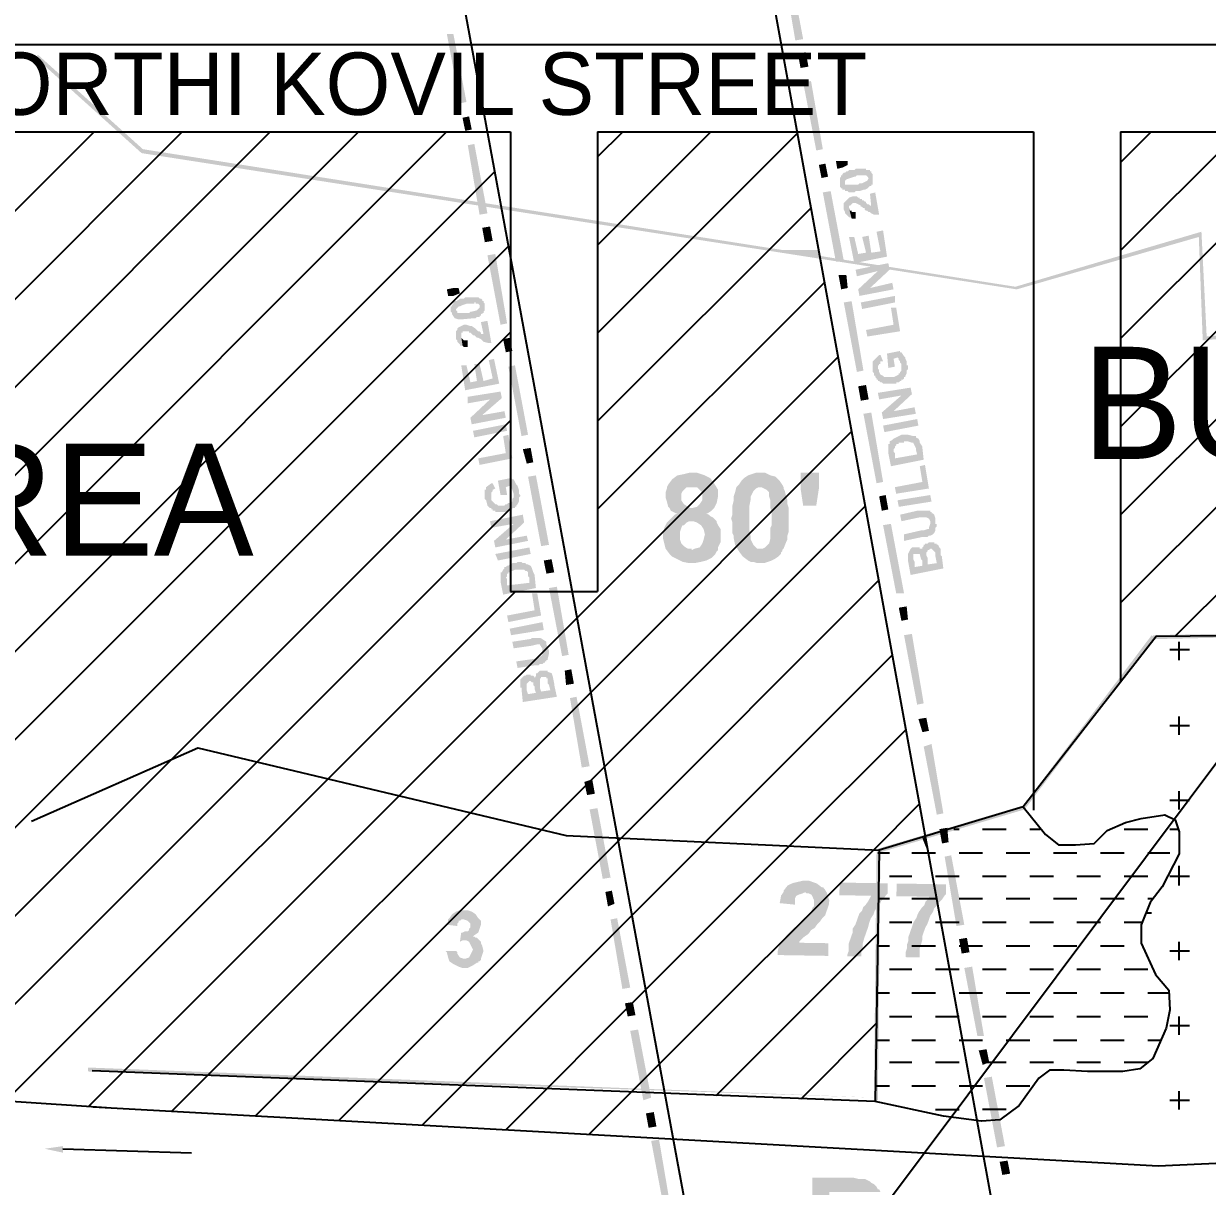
# Model space of a CAD drawing. Header units: metres. Extents: x 297 to 3998, y 336 to 1712.
# Drawn here: x 3488.2 to 3583.2, y 1290.3 to 1383.7 of the extents above; entities that cross this region are included whole.
import ezdxf

# ---------------------------------------------------------------- set-up
doc = ezdxf.new("R2010")
doc.units = ezdxf.units.M
doc.header["$MEASUREMENT"] = 0
doc.styles.get("Standard").update_dxf_attribs({"font": 'CENSCBK.TTF'})
pattern_1 = [(45, (-2513.5867, 677.9554), (-3.535534, 3.535534), [])]

msp = doc.modelspace()

# ---------------------------------------------------------------- hatches: boundary and pattern name
at = {"linetype": 'Continuous'}
for color, points in [(0, [(3549.673, 1387.997), (3549.148, 1387.892), (3550.725, 1382.423)]), (0, [(3549.148, 1387.892), (3550.725, 1382.423), (3550.094, 1382.318)]), (0, [(3522.647, 1382.844), (3522.121, 1382.844), (3523.699, 1377.376)]), (0, [(3522.121, 1382.844), (3523.699, 1377.376), (3523.173, 1377.271)]), (0, [(3489.312, 1381.161), (3489.101, 1380.951), (3497.724, 1373.59)]), (0, [(3489.101, 1380.951), (3497.724, 1373.59), (3497.619, 1373.274)]), (0, [(3550.935, 1381.372), (3550.304, 1381.267), (3551.146, 1380.215)]), (0, [(3550.304, 1381.267), (3551.146, 1380.215), (3550.515, 1380.11)]), (0, [(3551.356, 1379.058), (3550.725, 1378.953), (3552.302, 1373.59)]), (0, [(3550.725, 1378.953), (3552.302, 1373.59), (3551.777, 1373.485)]), (0, [(3523.909, 1376.219), (3523.383, 1376.114), (3524.12, 1375.167)]), (0, [(3523.383, 1376.114), (3524.12, 1375.167), (3523.594, 1375.062)]), (0, [(3524.33, 1374.011), (3523.804, 1373.905), (3525.381, 1368.437)]), (0, [(3523.804, 1373.905), (3525.381, 1368.437), (3524.75, 1368.332)]), (0, [(3497.724, 1373.59), (3497.619, 1373.274), (3567.761, 1362.548)]), (0, [(3497.619, 1373.274), (3567.761, 1362.548), (3567.866, 1362.338)]), (0, [(3552.513, 1372.433), (3551.987, 1372.328), (3552.723, 1371.382)]), (0, [(3551.987, 1372.328), (3552.723, 1371.382), (3552.197, 1371.276)]), (0, [(3554.3, 1372.328), (3553.88, 1372.118), (3553.459, 1372.013), (3553.354, 1372.643), (3553.775, 1372.643), (3554.3, 1372.643)]), (0, [(3553.88, 1371.592), (3554.09, 1370.961), (3554.09, 1371.066), (3554.195, 1371.171), (3554.511, 1371.276), (3554.826, 1371.382), (3554.931, 1371.382), (3555.037, 1371.487), (3555.352, 1371.487), (3555.668, 1371.487), (3555.773, 1371.487), (3555.878, 1371.382), (3555.983, 1371.276), (3555.773, 1371.907), (3555.773, 1372.013), (3555.562, 1372.013), (3555.247, 1372.013), (3555.142, 1372.013), (3554.931, 1372.013), (3554.826, 1371.907), (3554.721, 1371.907), (3554.511, 1371.907), (3554.406, 1371.907), (3554.3, 1371.802), (3554.195, 1371.802), (3554.09, 1371.697), (3553.985, 1371.697)]), (0, [(3553.67, 1370.856), (3553.67, 1370.645), (3553.67, 1370.54), (3553.775, 1370.54), (3553.775, 1370.435), (3553.88, 1370.435), (3553.88, 1370.33), (3553.985, 1370.33), (3554.09, 1370.33), (3554.09, 1370.225), (3554.195, 1370.225), (3554.3, 1370.225), (3554.406, 1370.12), (3554.826, 1370.12), (3554.931, 1370.225), (3555.247, 1370.225), (3555.562, 1370.33), (3555.668, 1370.33), (3555.878, 1370.435), (3556.088, 1370.645), (3556.193, 1370.645), (3556.193, 1370.751), (3556.299, 1370.751), (3556.299, 1370.856), (3556.299, 1370.961), (3556.299, 1371.382), (3556.299, 1371.487), (3556.299, 1371.592), (3556.193, 1371.697), (3556.193, 1371.802), (3556.088, 1371.802), (3556.088, 1371.907), (3555.983, 1371.907), (3555.878, 1371.907), (3555.773, 1371.907), (3555.983, 1371.276), (3555.878, 1371.066), (3555.668, 1370.961), (3555.457, 1370.856), (3555.247, 1370.856), (3555.142, 1370.751), (3555.037, 1370.751), (3554.931, 1370.751), (3554.616, 1370.751), (3554.406, 1370.751), (3554.195, 1370.751), (3554.09, 1370.751), (3554.09, 1370.856), (3554.09, 1370.961), (3553.88, 1371.592), (3553.88, 1371.487), (3553.775, 1371.487), (3553.775, 1371.382), (3553.67, 1371.276), (3553.67, 1370.961)]), (0, [(3552.933, 1370.225), (3552.302, 1370.12), (3553.985, 1364.651)]), (0, [(3552.302, 1370.12), (3553.985, 1364.651), (3553.354, 1364.546)]), (0, [(3553.985, 1368.753), (3554.09, 1368.542), (3554.09, 1368.437), (3554.195, 1368.332), (3554.3, 1368.227), (3554.406, 1368.122), (3554.511, 1368.122), (3554.616, 1368.016), (3554.406, 1368.858), (3554.406, 1368.963), (3554.406, 1369.068), (3554.511, 1369.068), (3554.616, 1369.173), (3554.721, 1369.278), (3554.931, 1369.278), (3555.352, 1369.068), (3555.352, 1368.963), (3555.457, 1368.963), (3555.562, 1368.858), (3555.668, 1368.858), (3555.668, 1368.753), (3555.773, 1368.647), (3555.878, 1368.647), (3555.983, 1368.542), (3556.088, 1368.542), (3556.193, 1368.437), (3556.404, 1368.332), (3556.614, 1368.332), (3556.824, 1368.332), (3556.509, 1370.12), (3556.088, 1370.014), (3556.193, 1368.963), (3556.193, 1369.068), (3556.088, 1369.068), (3555.983, 1369.173), (3555.878, 1369.173), (3555.773, 1369.278), (3555.773, 1369.384), (3555.668, 1369.384), (3555.562, 1369.489), (3555.457, 1369.489), (3555.457, 1369.594), (3555.352, 1369.594), (3555.247, 1369.594), (3555.247, 1369.699), (3555.142, 1369.699), (3555.037, 1369.804), (3554.826, 1369.804), (3554.721, 1369.804), (3554.406, 1369.699), (3554.195, 1369.489), (3553.985, 1369.278), (3553.985, 1368.963), (3553.985, 1368.858)]), (0, [(3554.616, 1368.016), (3554.826, 1368.016), (3554.931, 1368.016), (3554.931, 1368.542), (3554.721, 1368.542), (3554.616, 1368.542), (3554.616, 1368.647), (3554.511, 1368.647), (3554.406, 1368.753), (3554.406, 1368.858)]), (0, [(3525.592, 1367.385), (3524.961, 1367.28), (3525.802, 1366.229)]), (0, [(3524.961, 1367.28), (3525.802, 1366.229), (3525.171, 1366.124)]), (0, [(3554.406, 1366.544), (3554.826, 1364.441), (3557.455, 1364.967), (3557.14, 1367.07), (3556.614, 1366.965), (3556.929, 1365.387), (3556.193, 1365.282), (3555.983, 1366.649), (3555.457, 1366.544), (3555.773, 1365.282), (3555.142, 1365.177), (3554.826, 1366.544)]), (0, [(3567.761, 1362.548), (3567.866, 1362.338), (3582.694, 1366.965)]), (0, [(3567.866, 1362.338), (3582.694, 1366.965), (3582.483, 1366.544)]), (0, [(3582.694, 1366.965), (3582.483, 1366.544), (3583.114, 1358.552)]), (0, [(3582.483, 1366.544), (3583.114, 1358.552), (3582.799, 1358.237)]), (30, [(3548.306, 1365.493), (3551.987, 1365.493), (3552.092, 1364.862)]), (0, [(3526.012, 1365.177), (3525.381, 1365.072), (3526.959, 1359.604)]), (0, [(3525.381, 1365.072), (3526.959, 1359.604), (3526.433, 1359.498)]), (0, [(3554.931, 1363.915), (3555.037, 1363.389), (3556.719, 1363.81), (3557.666, 1363.915), (3557.56, 1364.441)]), (0, [(3583.114, 1358.552), (3582.799, 1358.237), (3653.992, 1365.177)]), (0, [(3554.195, 1363.495), (3553.564, 1363.495), (3554.3, 1362.443)]), (0, [(3553.564, 1363.495), (3554.3, 1362.443), (3553.775, 1362.338)]), (0, [(3555.142, 1362.338), (3556.088, 1362.443), (3557.666, 1363.915), (3556.719, 1363.81)]), (0, [(3555.142, 1362.338), (3555.247, 1361.812), (3557.981, 1362.338), (3557.876, 1362.864), (3556.088, 1362.443)]), (0, [(3523.173, 1362.022), (3522.647, 1361.812), (3522.227, 1361.812), (3522.121, 1362.338), (3522.647, 1362.443), (3523.068, 1362.443)]), (0, [(3522.437, 1360.55), (3522.542, 1360.445), (3522.542, 1360.34), (3522.752, 1360.024), (3523.068, 1359.919), (3523.173, 1359.919), (3524.33, 1360.024), (3524.435, 1360.024), (3524.54, 1360.129), (3524.645, 1360.129), (3524.75, 1360.129), (3524.75, 1360.235), (3524.856, 1360.235), (3524.856, 1360.34), (3525.066, 1360.445), (3525.066, 1360.55), (3525.171, 1360.655), (3525.171, 1361.076), (3525.171, 1361.181), (3525.066, 1361.286), (3525.066, 1361.391), (3524.961, 1361.391), (3524.961, 1361.497), (3524.856, 1361.602), (3524.75, 1361.602), (3524.645, 1361.707), (3524.75, 1360.971), (3524.75, 1360.866), (3524.54, 1360.655), (3524.12, 1360.55), (3524.014, 1360.55), (3523.909, 1360.445), (3523.804, 1360.445), (3523.699, 1360.445), (3523.489, 1360.445), (3523.173, 1360.445), (3523.068, 1360.445), (3522.963, 1360.445), (3522.963, 1360.55), (3522.858, 1360.655), (3522.752, 1361.391), (3522.647, 1361.286), (3522.647, 1361.181), (3522.542, 1361.076), (3522.542, 1360.971), (3522.437, 1360.971), (3522.437, 1360.76), (3522.437, 1360.655)]), (0, [(3522.752, 1361.391), (3522.858, 1360.655), (3522.858, 1360.76), (3522.963, 1360.866), (3523.068, 1360.971), (3523.173, 1360.971), (3523.383, 1361.076), (3523.699, 1361.181), (3523.909, 1361.181), (3524.33, 1361.181), (3524.33, 1361.286), (3524.435, 1361.286), (3524.435, 1361.181), (3524.54, 1361.181), (3524.645, 1361.181), (3524.75, 1361.076), (3524.75, 1360.971), (3524.645, 1361.707), (3524.54, 1361.707), (3524.435, 1361.707), (3523.909, 1361.707), (3523.804, 1361.707), (3523.594, 1361.707), (3523.489, 1361.602), (3523.383, 1361.602), (3523.278, 1361.602), (3523.173, 1361.602), (3523.068, 1361.497), (3522.963, 1361.497), (3522.963, 1361.391), (3522.858, 1361.391)]), (0, [(3558.086, 1361.286), (3555.457, 1360.76), (3555.352, 1361.286), (3558.086, 1361.812)]), (0, [(3554.616, 1361.391), (3553.985, 1361.286), (3555.562, 1355.818)]), (0, [(3553.985, 1361.286), (3555.562, 1355.818), (3555.037, 1355.713)]), (0, [(3555.773, 1359.078), (3555.878, 1358.552), (3558.507, 1358.973), (3558.191, 1360.866), (3557.771, 1360.866), (3557.981, 1359.498)]), (0, [(3522.858, 1358.552), (3522.858, 1358.447), (3522.858, 1358.342), (3522.963, 1358.237), (3522.963, 1358.131), (3523.068, 1358.026), (3523.173, 1357.921), (3523.173, 1357.816), (3523.278, 1357.816), (3523.383, 1357.816), (3523.278, 1358.552), (3523.278, 1358.657), (3523.278, 1358.762), (3523.278, 1358.868), (3523.383, 1358.868), (3523.383, 1358.973), (3523.489, 1358.973), (3523.804, 1358.973), (3523.909, 1358.973), (3523.909, 1358.868), (3524.014, 1358.868), (3524.12, 1358.762), (3524.225, 1358.657), (3524.33, 1358.657), (3524.435, 1358.552), (3524.54, 1358.447), (3524.645, 1358.447), (3524.856, 1358.342), (3524.961, 1358.237), (3525.066, 1358.131), (3525.487, 1358.026), (3525.697, 1358.026), (3525.381, 1359.814), (3524.856, 1359.709), (3525.066, 1358.762), (3524.961, 1358.762), (3524.856, 1358.762), (3524.856, 1358.868), (3524.75, 1358.973), (3524.645, 1358.973), (3524.54, 1359.078), (3524.435, 1359.183), (3524.12, 1359.393), (3524.014, 1359.393), (3523.699, 1359.498), (3523.489, 1359.498), (3523.278, 1359.393), (3523.068, 1359.288), (3522.963, 1359.183), (3522.963, 1359.078), (3522.858, 1358.973), (3522.858, 1358.762), (3522.858, 1358.657)]), (0, [(3523.383, 1357.816), (3523.489, 1357.711), (3523.804, 1357.711), (3523.804, 1358.237), (3523.699, 1358.237), (3523.489, 1358.237), (3523.278, 1358.447), (3523.278, 1358.552)]), (0, [(3527.169, 1358.447), (3526.643, 1358.342), (3527.379, 1357.395)]), (0, [(3526.643, 1358.342), (3527.379, 1357.395), (3526.854, 1357.29)]), (0, [(3556.299, 1355.818), (3556.299, 1355.713), (3556.404, 1355.608), (3556.404, 1355.502), (3556.404, 1355.397), (3556.509, 1355.397), (3556.509, 1355.292), (3556.614, 1355.187), (3556.614, 1355.082), (3556.719, 1355.082), (3556.719, 1354.977), (3556.824, 1354.977), (3556.929, 1354.871), (3556.824, 1355.923), (3556.719, 1355.923), (3556.719, 1356.239), (3556.824, 1356.239), (3556.824, 1356.344), (3556.929, 1356.344), (3556.929, 1356.449), (3556.929, 1356.554), (3557.035, 1356.554), (3557.14, 1356.554), (3556.929, 1357.08), (3556.824, 1357.08), (3556.404, 1356.659), (3556.299, 1356.554), (3556.299, 1356.449), (3556.299, 1356.239), (3556.299, 1356.133), (3556.299, 1355.923)]), (0, [(3557.455, 1357.185), (3557.56, 1356.028), (3558.086, 1356.133), (3557.981, 1356.764), (3558.297, 1356.869), (3558.402, 1356.764), (3558.402, 1356.659), (3558.507, 1356.554), (3558.507, 1356.449), (3558.612, 1356.344), (3558.612, 1356.239), (3558.822, 1355.187), (3558.822, 1355.292), (3558.928, 1355.292), (3558.928, 1355.397), (3559.033, 1355.608), (3559.033, 1355.713), (3559.033, 1355.818), (3559.138, 1355.923), (3559.138, 1356.239), (3559.033, 1356.239), (3559.033, 1356.449), (3559.033, 1356.554), (3558.928, 1356.764), (3558.928, 1356.869), (3558.822, 1356.975), (3558.612, 1357.29), (3558.507, 1357.29), (3558.507, 1357.395)]), (0, [(3523.278, 1356.239), (3523.594, 1354.24), (3526.328, 1354.766), (3525.907, 1356.764), (3525.487, 1356.659), (3525.802, 1355.187), (3525.066, 1354.977), (3524.75, 1356.344), (3524.33, 1356.344), (3524.54, 1354.977), (3524.014, 1354.871), (3523.699, 1356.239)]), (0, [(3527.59, 1356.239), (3527.064, 1356.133), (3528.641, 1350.665)]), (0, [(3527.064, 1356.133), (3528.641, 1350.665), (3528.116, 1350.56)]), (0, [(3556.929, 1354.871), (3557.035, 1354.871), (3557.14, 1354.766), (3557.35, 1354.766), (3557.455, 1354.766), (3557.876, 1354.766), (3557.981, 1354.766), (3558.086, 1354.766), (3558.191, 1354.766), (3558.191, 1354.871), (3558.297, 1354.871), (3558.402, 1354.871), (3558.507, 1354.977), (3558.612, 1354.977), (3558.612, 1355.082), (3558.717, 1355.082), (3558.822, 1355.187), (3558.612, 1356.239), (3558.612, 1355.923), (3558.612, 1355.818), (3558.507, 1355.713), (3558.507, 1355.608), (3558.402, 1355.608), (3558.402, 1355.502), (3558.191, 1355.397), (3557.981, 1355.292), (3557.876, 1355.292), (3557.245, 1355.292), (3557.14, 1355.397), (3556.929, 1355.502), (3556.824, 1355.713), (3556.824, 1355.818), (3556.824, 1355.923)]), (0, [(3523.804, 1353.715), (3523.804, 1353.189), (3525.592, 1353.504), (3526.538, 1353.61), (3526.433, 1354.135)]), (0, [(3555.773, 1354.661), (3555.142, 1354.556), (3555.983, 1353.504)]), (0, [(3555.142, 1354.556), (3555.983, 1353.504), (3555.352, 1353.399)]), (0, [(3556.719, 1354.03), (3556.824, 1353.504), (3558.612, 1353.82), (3559.453, 1353.925), (3559.348, 1354.451)]), (0, [(3557.035, 1352.453), (3557.981, 1352.558), (3559.453, 1353.925), (3558.612, 1353.82)]), (0, [(3524.014, 1352.032), (3524.961, 1352.242), (3526.538, 1353.61), (3525.592, 1353.504)]), (0, [(3524.014, 1352.032), (3524.12, 1351.506), (3526.854, 1352.032), (3526.749, 1352.558), (3524.961, 1352.242)]), (0, [(3556.193, 1352.453), (3555.562, 1352.348), (3557.14, 1346.879)]), (0, [(3555.562, 1352.348), (3557.14, 1346.879), (3556.614, 1346.774)]), (0, [(3557.035, 1352.453), (3557.14, 1351.927), (3559.769, 1352.348), (3559.664, 1352.873), (3557.981, 1352.558)]), (0, [(3526.959, 1350.981), (3524.33, 1350.455), (3524.225, 1350.981), (3526.854, 1351.506)]), (0, [(3559.979, 1351.401), (3557.245, 1350.875), (3557.14, 1351.401), (3559.874, 1351.927)]), (0, [(3524.645, 1348.772), (3524.75, 1348.246), (3527.379, 1348.772), (3527.064, 1350.665), (3526.643, 1350.56), (3526.854, 1349.193)]), (0, [(3557.56, 1349.193), (3557.771, 1348.141), (3560.4, 1348.667), (3560.295, 1349.613), (3560.295, 1349.719), (3560.084, 1350.034), (3560.084, 1350.139), (3559.979, 1350.35), (3559.769, 1350.455), (3559.769, 1350.56), (3559.664, 1350.56), (3559.874, 1349.088), (3558.086, 1348.772), (3558.086, 1348.982), (3557.876, 1350.244), (3557.666, 1350.139), (3557.666, 1350.034), (3557.666, 1349.929), (3557.56, 1349.929), (3557.56, 1349.824), (3557.56, 1349.613), (3557.56, 1349.508)]), (0, [(3557.876, 1350.244), (3558.086, 1348.982), (3558.086, 1349.088), (3558.086, 1349.193), (3557.981, 1349.298), (3557.981, 1349.508), (3558.086, 1349.613), (3558.086, 1349.719), (3558.191, 1349.824), (3558.191, 1349.929), (3558.297, 1349.929), (3558.402, 1349.929), (3558.402, 1350.034), (3558.507, 1350.034), (3558.612, 1350.034), (3558.717, 1350.034), (3558.822, 1350.034), (3558.822, 1350.139), (3559.138, 1350.139), (3559.453, 1350.034), (3559.558, 1350.034), (3559.664, 1349.824), (3559.769, 1349.613), (3559.769, 1349.508), (3559.874, 1349.088), (3559.664, 1350.56), (3559.558, 1350.56), (3559.138, 1350.665), (3558.822, 1350.665), (3558.612, 1350.665), (3557.981, 1350.35)]), (0, [(3528.852, 1349.613), (3528.221, 1349.508), (3529.062, 1348.457)]), (0, [(3528.221, 1349.508), (3529.062, 1348.457), (3528.536, 1348.352)]), (0, [(3558.086, 1346.459), (3558.191, 1345.933), (3560.82, 1346.353), (3560.505, 1348.246), (3560.084, 1348.141), (3560.295, 1346.879)]), (0, [(3529.272, 1347.405), (3528.641, 1347.3), (3530.324, 1341.832)]), (0, [(3528.641, 1347.3), (3530.324, 1341.832), (3529.693, 1341.726)]), (0, [(3541.786, 1347.615), (3541.576, 1347.615), (3541.155, 1347.51), (3540.63, 1347.405), (3540.209, 1347.09), (3539.894, 1346.669), (3539.788, 1346.459), (3541.786, 1346.459), (3542.207, 1346.459), (3542.417, 1346.248), (3542.628, 1346.038), (3542.628, 1345.723), (3542.628, 1345.407), (3542.417, 1345.092), (3542.207, 1344.881), (3541.786, 1344.776), (3539.999, 1344.776), (3540.104, 1344.566), (3540.314, 1344.461), (3540.524, 1344.355), (3540.63, 1344.355), (3540.419, 1344.25), (3540.104, 1343.935), (3539.788, 1343.619), (3539.578, 1343.199), (3539.473, 1342.778), (3539.473, 1342.357), (3539.578, 1341.937), (3539.683, 1341.516), (3539.999, 1341.095), (3540.104, 1340.99), (3540.209, 1340.885), (3540.63, 1340.675), (3541.05, 1340.465), (3541.576, 1340.359), (3541.997, 1340.359), (3542.523, 1340.465), (3542.943, 1340.57), (3543.364, 1340.78), (3543.679, 1341.095), (3543.784, 1341.306), (3543.89, 1341.411), (3541.786, 1341.411), (3541.786, 1341.516), (3541.471, 1341.516), (3541.155, 1341.726), (3540.945, 1341.937), (3540.84, 1342.252), (3540.84, 1342.463), (3540.84, 1342.883), (3540.945, 1343.199), (3541.05, 1343.409), (3541.155, 1343.409), (3541.261, 1343.514), (3541.366, 1343.619), (3541.576, 1343.724), (3541.786, 1343.724), (3543.784, 1343.724), (3543.574, 1343.935), (3543.469, 1344.04), (3543.259, 1344.145), (3543.153, 1344.25), (3542.943, 1344.355), (3543.048, 1344.355), (3543.364, 1344.566), (3543.574, 1344.776), (3543.784, 1345.197), (3543.89, 1345.723), (3543.89, 1346.248), (3543.574, 1346.774), (3543.259, 1347.195), (3542.838, 1347.405), (3542.523, 1347.51), (3542.207, 1347.615), (3541.997, 1347.615)]), (0, [(3547.255, 1347.615), (3547.15, 1347.615), (3546.939, 1347.615), (3546.624, 1347.51), (3546.308, 1347.405), (3545.993, 1347.195), (3545.782, 1346.984), (3545.572, 1346.669), (3545.362, 1346.459), (3545.257, 1346.038), (3545.152, 1345.723), (3545.152, 1345.407), (3545.046, 1344.986), (3545.046, 1344.671), (3545.046, 1344.25), (3544.941, 1343.935), (3545.046, 1343.619), (3545.046, 1343.304), (3545.046, 1342.988), (3545.046, 1342.778), (3545.152, 1342.568), (3545.152, 1342.357), (3545.257, 1341.832), (3545.572, 1341.306), (3545.888, 1340.885), (3546.308, 1340.57), (3546.519, 1340.465), (3546.729, 1340.465), (3547.044, 1340.359), (3547.255, 1340.359), (3547.57, 1340.359), (3547.886, 1340.465), (3548.201, 1340.57), (3548.411, 1340.675), (3548.727, 1340.885), (3548.937, 1341.095), (3548.937, 1341.201), (3549.042, 1341.306), (3549.042, 1341.411), (3547.255, 1341.516), (3547.15, 1341.516), (3547.044, 1341.516), (3546.834, 1341.726), (3546.729, 1341.832), (3546.624, 1342.042), (3546.519, 1342.252), (3546.519, 1342.357), (3546.519, 1342.463), (3546.413, 1342.988), (3546.413, 1343.409), (3546.413, 1343.724), (3546.413, 1344.25), (3546.413, 1344.461), (3546.413, 1344.986), (3546.519, 1345.512), (3546.519, 1345.617), (3546.519, 1345.723), (3546.729, 1346.143), (3546.939, 1346.353), (3547.15, 1346.459), (3547.255, 1346.459), (3549.148, 1346.459), (3549.042, 1346.669), (3548.832, 1346.984), (3548.517, 1347.3), (3548.096, 1347.405), (3547.675, 1347.615), (3547.465, 1347.615)]), (0, [(3550.725, 1344.986), (3550.515, 1346.353), (3550.515, 1347.615), (3551.987, 1347.615), (3551.987, 1346.353), (3551.777, 1344.986)]), (0, [(3525.171, 1345.512), (3525.276, 1345.407), (3525.381, 1344.986), (3525.487, 1344.881), (3525.592, 1344.776), (3525.697, 1344.776), (3525.697, 1344.671), (3525.802, 1344.671), (3525.802, 1344.566), (3525.697, 1345.617), (3525.697, 1345.933), (3525.697, 1346.038), (3525.802, 1346.143), (3525.802, 1346.248), (3526.012, 1346.353), (3525.802, 1346.774), (3525.697, 1346.774), (3525.276, 1346.459), (3525.276, 1346.248), (3525.171, 1346.248), (3525.171, 1346.143), (3525.171, 1346.038), (3525.171, 1345.828), (3525.171, 1345.723), (3525.171, 1345.617)]), (0, [(3526.223, 1346.984), (3526.433, 1345.828), (3526.959, 1345.828), (3526.854, 1346.459), (3527.169, 1346.564), (3527.274, 1346.459), (3527.379, 1346.248), (3527.485, 1345.933), (3527.695, 1344.986), (3527.8, 1345.092), (3527.905, 1345.302), (3527.905, 1345.407), (3527.905, 1345.512), (3527.905, 1345.617), (3528.01, 1345.723), (3528.01, 1345.828), (3527.905, 1345.933), (3527.905, 1346.143), (3527.905, 1346.248), (3527.8, 1346.564), (3527.695, 1346.669), (3527.485, 1347.09), (3527.379, 1347.09), (3527.274, 1347.195)]), (0, [(3539.788, 1346.459), (3539.788, 1346.353), (3539.683, 1346.038), (3539.683, 1345.617), (3539.788, 1345.302), (3539.894, 1344.881), (3539.999, 1344.776), (3541.786, 1344.776), (3541.681, 1344.776), (3541.471, 1344.881), (3541.155, 1345.092), (3540.945, 1345.407), (3540.945, 1345.723), (3540.945, 1345.828), (3540.945, 1345.933), (3541.05, 1346.143), (3541.155, 1346.248), (3541.261, 1346.353), (3541.366, 1346.459), (3541.576, 1346.459), (3541.786, 1346.459)]), (0, [(3549.148, 1346.459), (3547.255, 1346.459), (3547.36, 1346.459), (3547.57, 1346.353), (3547.781, 1346.248), (3547.991, 1346.038), (3547.991, 1345.723), (3548.096, 1345.407), (3548.096, 1345.092), (3548.096, 1344.776), (3548.201, 1344.461), (3548.201, 1344.25), (3548.201, 1343.409), (3548.096, 1343.199), (3548.096, 1342.778), (3548.096, 1342.673), (3548.096, 1342.463), (3548.096, 1342.357), (3547.991, 1341.937), (3547.675, 1341.621), (3547.465, 1341.516), (3547.255, 1341.516), (3549.042, 1341.411), (3549.148, 1341.516), (3549.358, 1342.042), (3549.463, 1342.252), (3549.463, 1342.568), (3549.568, 1342.883), (3549.568, 1343.199), (3549.568, 1343.514), (3549.568, 1343.83), (3549.568, 1344.145), (3549.568, 1344.461), (3549.568, 1344.776), (3549.463, 1345.092), (3549.463, 1345.407), (3549.358, 1345.723), (3549.253, 1346.143), (3549.148, 1346.353)]), (0, [(3525.802, 1344.566), (3525.907, 1344.566), (3526.012, 1344.566), (3526.012, 1344.461), (3526.118, 1344.461), (3526.223, 1344.461), (3526.854, 1344.461), (3526.959, 1344.461), (3527.064, 1344.566), (3527.169, 1344.566), (3527.274, 1344.671), (3527.379, 1344.671), (3527.379, 1344.776), (3527.485, 1344.776), (3527.59, 1344.776), (3527.59, 1344.881), (3527.695, 1344.881), (3527.695, 1344.986), (3527.485, 1345.933), (3527.485, 1345.617), (3527.379, 1345.512), (3527.379, 1345.407), (3527.379, 1345.302), (3527.274, 1345.302), (3527.169, 1345.197), (3527.064, 1345.197), (3526.959, 1345.092), (3526.854, 1345.092), (3526.749, 1344.986), (3526.643, 1344.986), (3526.538, 1344.986), (3526.328, 1344.986), (3526.223, 1344.986), (3526.118, 1345.092), (3526.012, 1345.092), (3525.907, 1345.197), (3525.697, 1345.407), (3525.697, 1345.512), (3525.697, 1345.617)]), (0, [(3557.35, 1345.828), (3556.824, 1345.723), (3557.56, 1344.671)]), (0, [(3556.824, 1345.723), (3557.56, 1344.671), (3557.035, 1344.566)]), (0, [(3561.031, 1345.302), (3558.402, 1344.881), (3558.297, 1345.407), (3560.926, 1345.828)]), (0, [(3558.507, 1344.25), (3558.612, 1343.724), (3560.084, 1344.04), (3560.189, 1344.04), (3560.4, 1344.04), (3560.505, 1344.04), (3560.61, 1344.04), (3560.82, 1343.935), (3560.926, 1343.724), (3560.926, 1343.619), (3561.136, 1342.673), (3561.241, 1342.778), (3561.346, 1342.988), (3561.346, 1343.094), (3561.346, 1343.199), (3561.451, 1343.304), (3561.451, 1343.514), (3561.346, 1343.514), (3561.346, 1343.935), (3561.241, 1344.25), (3561.136, 1344.355), (3561.031, 1344.355), (3561.031, 1344.461), (3560.926, 1344.461), (3560.926, 1344.566), (3560.82, 1344.566), (3560.715, 1344.566), (3560.295, 1344.566), (3560.084, 1344.566), (3559.979, 1344.566), (3559.874, 1344.566)]), (0, [(3525.592, 1343.724), (3525.697, 1343.199), (3527.485, 1343.514), (3528.326, 1343.619), (3528.221, 1344.25)]), (0, [(3525.907, 1342.147), (3526.854, 1342.252), (3528.326, 1343.619), (3527.485, 1343.514)]), (0, [(3543.784, 1343.724), (3541.786, 1343.724), (3541.892, 1343.724), (3542.207, 1343.619), (3542.523, 1343.409), (3542.733, 1343.094), (3542.838, 1342.673), (3542.733, 1342.252), (3542.628, 1341.937), (3542.417, 1341.621), (3541.997, 1341.516), (3541.786, 1341.411), (3543.89, 1341.411), (3543.89, 1341.621), (3544.1, 1342.042), (3544.1, 1342.568), (3544.1, 1343.094), (3543.89, 1343.409), (3543.784, 1343.619)]), (0, [(3557.771, 1343.514), (3557.14, 1343.409), (3558.822, 1337.941)]), (0, [(3558.822, 1342.673), (3558.822, 1342.147), (3560.295, 1342.463), (3560.4, 1342.463), (3560.505, 1342.463), (3560.61, 1342.463), (3560.715, 1342.463), (3560.82, 1342.568), (3560.926, 1342.568), (3561.136, 1342.673), (3560.926, 1343.619), (3560.926, 1343.514), (3560.82, 1343.199), (3560.82, 1343.094), (3560.715, 1343.094), (3560.4, 1342.988), (3560.295, 1342.988), (3560.189, 1342.988)]), (0, [(3525.907, 1342.147), (3526.012, 1341.621), (3528.641, 1342.147), (3528.536, 1342.568), (3526.854, 1342.252)]), (0, [(3557.14, 1343.409), (3558.822, 1337.941), (3558.191, 1337.941)]), (0, [(3528.852, 1341.095), (3526.223, 1340.57), (3526.012, 1341.095), (3528.747, 1341.621)]), (0, [(3559.453, 1341.621), (3559.664, 1340.359), (3559.664, 1340.465), (3559.558, 1340.675), (3559.558, 1340.99), (3559.558, 1341.095), (3559.664, 1341.095), (3559.769, 1341.095), (3559.979, 1341.095), (3560.084, 1341.095), (3560.189, 1340.675), (3560.295, 1340.57), (3560.295, 1340.149), (3560.084, 1341.621), (3559.979, 1341.621), (3559.558, 1341.621)]), (0, [(3560.505, 1341.832), (3560.715, 1340.675), (3560.715, 1340.78), (3560.61, 1340.99), (3560.61, 1341.201), (3560.715, 1341.306), (3560.715, 1341.411), (3560.82, 1341.411), (3560.926, 1341.516), (3561.031, 1341.516), (3561.136, 1341.411), (3561.241, 1341.306), (3561.346, 1341.201), (3561.346, 1341.095), (3561.346, 1340.99), (3561.346, 1340.885), (3561.451, 1340.359), (3561.241, 1342.042), (3561.136, 1342.042), (3561.031, 1342.042), (3560.926, 1342.042), (3560.82, 1342.042), (3560.715, 1341.937), (3560.61, 1341.937), (3560.505, 1341.937)]), (0, [(3530.534, 1340.675), (3529.903, 1340.57), (3530.745, 1339.623)]), (0, [(3526.433, 1338.887), (3526.643, 1337.836), (3529.272, 1338.361), (3529.167, 1339.413), (3529.062, 1339.623), (3528.957, 1339.939), (3528.852, 1340.149), (3528.641, 1340.254), (3528.536, 1340.254), (3528.747, 1338.782), (3526.959, 1338.572), (3526.959, 1338.782), (3526.749, 1339.939), (3526.643, 1339.834), (3526.538, 1339.623), (3526.433, 1339.623), (3526.433, 1339.518), (3526.433, 1339.097), (3526.433, 1338.992)]), (0, [(3526.749, 1339.939), (3526.959, 1338.782), (3526.959, 1338.887), (3526.959, 1339.097), (3526.854, 1339.203), (3526.959, 1339.308), (3526.959, 1339.413), (3526.959, 1339.518), (3527.064, 1339.518), (3527.064, 1339.623), (3527.274, 1339.623), (3527.274, 1339.728), (3527.379, 1339.728), (3527.59, 1339.834), (3527.8, 1339.834), (3528.221, 1339.834), (3528.326, 1339.834), (3528.431, 1339.728), (3528.536, 1339.728), (3528.641, 1339.623), (3528.641, 1339.518), (3528.641, 1339.413), (3528.641, 1339.308), (3528.747, 1339.203), (3528.747, 1338.782), (3528.536, 1340.254), (3528.431, 1340.359), (3528.326, 1340.359), (3528.221, 1340.359), (3528.116, 1340.465), (3527.8, 1340.465), (3527.695, 1340.359), (3527.59, 1340.359), (3527.485, 1340.359), (3527.379, 1340.359), (3527.274, 1340.254), (3527.169, 1340.254), (3527.064, 1340.149), (3526.959, 1340.149), (3526.854, 1340.044), (3526.749, 1340.044)]), (0, [(3529.903, 1340.57), (3530.745, 1339.623), (3530.114, 1339.518)]), (0, [(3526.959, 1336.153), (3527.064, 1335.627), (3529.693, 1336.153), (3529.378, 1337.941), (3528.957, 1337.941), (3529.167, 1336.574)]), (0, [(3530.955, 1338.466), (3530.324, 1338.361), (3531.901, 1332.998)]), (0, [(3530.324, 1338.361), (3531.901, 1332.998), (3531.376, 1332.893)]), (0, [(3559.033, 1336.889), (3558.402, 1336.784), (3559.138, 1335.837)]), (0, [(3558.402, 1336.784), (3559.138, 1335.837), (3558.612, 1335.732)]), (0, [(3529.903, 1334.996), (3527.274, 1334.576), (3527.169, 1335.101), (3529.798, 1335.627)]), (0, [(3527.379, 1334.05), (3527.485, 1333.524), (3528.957, 1333.734), (3529.378, 1333.839), (3529.483, 1333.839), (3529.588, 1333.839), (3529.588, 1333.734), (3529.693, 1333.734), (3529.693, 1333.629), (3529.798, 1333.524), (3529.798, 1333.419), (3530.008, 1332.472), (3530.114, 1332.472), (3530.114, 1332.578), (3530.219, 1332.578), (3530.219, 1332.683), (3530.324, 1333.103), (3530.324, 1333.314), (3530.219, 1333.629), (3530.114, 1333.839), (3530.114, 1333.945), (3530.114, 1334.05), (3529.798, 1334.26), (3529.588, 1334.365), (3529.272, 1334.365), (3528.957, 1334.365), (3528.852, 1334.26), (3528.747, 1334.26)]), (0, [(3559.453, 1334.681), (3558.822, 1334.576), (3560.4, 1329.107)]), (0, [(3558.822, 1334.576), (3560.4, 1329.107), (3559.874, 1329.002)]), (0, [(3568.392, 1320.905), (3568.497, 1320.589), (3578.698, 1334.576)]), (0, [(3568.497, 1320.589), (3578.698, 1334.576), (3578.908, 1334.365)]), (0, [(3578.803, 1334.576), (3578.803, 1334.26), (3588.372, 1334.786)]), (0, [(3578.803, 1334.26), (3588.372, 1334.786), (3588.477, 1334.47)]), (0, [(3527.695, 1332.472), (3527.8, 1331.947), (3529.167, 1332.157), (3529.272, 1332.157), (3529.378, 1332.157), (3529.483, 1332.157), (3529.588, 1332.262), (3529.693, 1332.262), (3529.798, 1332.262), (3529.903, 1332.367), (3530.008, 1332.367), (3530.008, 1332.472), (3529.798, 1333.419), (3529.798, 1333.314), (3529.798, 1333.208), (3529.798, 1333.103), (3529.798, 1332.998), (3529.693, 1332.893), (3529.588, 1332.893), (3529.588, 1332.788), (3529.483, 1332.788), (3529.378, 1332.788), (3529.272, 1332.683), (3529.167, 1332.683)]), (0, [(3528.326, 1331.316), (3528.536, 1330.159), (3528.536, 1330.264), (3528.536, 1330.369), (3528.536, 1330.685), (3528.747, 1330.895), (3528.852, 1330.895), (3528.957, 1330.79), (3529.062, 1330.79), (3529.062, 1330.685), (3529.062, 1330.579), (3529.167, 1330.474), (3529.167, 1330.369), (3529.167, 1330.264), (3529.272, 1329.949), (3528.957, 1331.316), (3528.852, 1331.316), (3528.852, 1331.421), (3528.536, 1331.421), (3528.431, 1331.316)]), (0, [(3529.378, 1331.526), (3529.588, 1330.369), (3529.588, 1330.579), (3529.588, 1330.685), (3529.588, 1331), (3529.588, 1331.105), (3529.693, 1331.105), (3529.693, 1331.21), (3529.798, 1331.21), (3529.903, 1331.21), (3530.008, 1331.21), (3530.114, 1331.21), (3530.114, 1331.105), (3530.219, 1331.105), (3530.219, 1331), (3530.219, 1330.895), (3530.219, 1330.79), (3530.219, 1330.685), (3530.324, 1330.579), (3530.429, 1330.159), (3530.114, 1331.736), (3530.008, 1331.736), (3529.798, 1331.736), (3529.693, 1331.736), (3529.588, 1331.736), (3529.483, 1331.631)]), (0, [(3532.112, 1331.841), (3531.586, 1331.736), (3532.322, 1330.685)]), (0, [(3531.586, 1331.736), (3532.322, 1330.685), (3531.691, 1330.579)]), (0, [(3532.532, 1329.633), (3532.007, 1329.528), (3533.584, 1324.06)]), (0, [(3532.007, 1329.528), (3533.584, 1324.06), (3532.953, 1323.954)]), (0, [(3560.61, 1327.95), (3559.979, 1327.845), (3560.82, 1326.899)]), (0, [(3559.979, 1327.845), (3560.82, 1326.899), (3560.295, 1326.794)]), (0, [(3561.031, 1325.847), (3560.4, 1325.637), (3561.977, 1320.274)]), (0, [(3560.4, 1325.637), (3561.977, 1320.274), (3561.451, 1320.169)]), (0, [(3533.794, 1323.008), (3533.163, 1322.798), (3534.005, 1321.851)]), (0, [(3533.163, 1322.798), (3534.005, 1321.851), (3533.374, 1321.746)]), (0, [(3534.215, 1320.694), (3533.584, 1320.589), (3535.266, 1315.121)]), (0, [(3556.719, 1317.434), (3556.824, 1317.119), (3568.392, 1320.905)]), (0, [(3556.824, 1317.119), (3568.392, 1320.905), (3568.497, 1320.589)]), (0, [(3533.584, 1320.589), (3535.266, 1315.121), (3534.636, 1315.016)]), (0, [(3562.293, 1319.117), (3561.662, 1319.012), (3562.398, 1317.96)]), (0, [(3561.662, 1319.012), (3562.398, 1317.96), (3561.872, 1317.855)]), (30, [(3560.505, 1318.381), (3560.295, 1318.276), (3560.505, 1318.276)]), (30, [(3560.295, 1318.276), (3560.505, 1318.276), (3560.715, 1317.224)]), (0, [(3556.404, 1297.244), (3556.719, 1297.244), (3556.614, 1317.224)]), (0, [(3556.719, 1297.244), (3556.614, 1317.224), (3556.929, 1317.224)]), (0, [(3562.608, 1316.909), (3562.082, 1316.804), (3563.66, 1311.335)]), (0, [(3562.082, 1316.804), (3563.66, 1311.335), (3563.029, 1311.23)]), (0, [(3535.372, 1314.069), (3534.846, 1313.964), (3535.582, 1313.018)]), (0, [(3550.906, 1314.866), (3550.703, 1314.869), (3550.294, 1314.774), (3549.886, 1314.679), (3549.476, 1314.483), (3549.164, 1314.081), (3549.162, 1313.979), (3550.891, 1313.951), (3550.991, 1313.847), (3551.195, 1313.844), (3551.397, 1313.739), (3551.495, 1313.534), (3551.593, 1313.329), (3551.588, 1313.024), (3551.585, 1312.82), (3551.482, 1312.72), (3551.375, 1312.417), (3551.272, 1312.317), (3551.168, 1312.217), (3551.063, 1312.015), (3550.858, 1311.917), (3550.755, 1311.817), (3550.548, 1311.617), (3550.34, 1311.315), (3550.031, 1311.116), (3549.721, 1310.816), (3549.411, 1310.516), (3549.203, 1310.214), (3548.994, 1309.913), (3548.786, 1309.611), (3548.678, 1309.206), (3548.674, 1309.002), (3548.673, 1308.901), (3552.741, 1308.834), (3552.757, 1309.851), (3550.418, 1309.889), (3550.42, 1309.991), (3550.627, 1310.191), (3550.833, 1310.391), (3551.142, 1310.59), (3551.35, 1310.891), (3551.658, 1311.09), (3551.867, 1311.392), (3552.074, 1311.592), (3552.282, 1311.894), (3552.489, 1312.094), (3552.595, 1312.397), (3552.702, 1312.701), (3552.809, 1313.004), (3552.814, 1313.309), (3552.717, 1313.616), (3552.62, 1313.923), (3552.422, 1314.231), (3552.322, 1314.334), (3552.22, 1314.336), (3551.818, 1314.648), (3551.211, 1314.861), (3551.11, 1314.863)]), (0, [(3557.515, 1314.657), (3553.651, 1314.72), (3553.634, 1313.703), (3556.177, 1313.661), (3556.072, 1313.459), (3555.967, 1313.258), (3555.758, 1312.956), (3555.551, 1312.756), (3555.445, 1312.452), (3555.238, 1312.252), (3555.131, 1311.949), (3555.025, 1311.645), (3554.918, 1311.342), (3554.71, 1311.04), (3554.705, 1310.735), (3554.598, 1310.431), (3554.491, 1310.128), (3554.385, 1309.825), (3554.38, 1309.519), (3554.375, 1309.214), (3554.268, 1308.911), (3554.266, 1308.809), (3555.385, 1308.791), (3555.387, 1308.893), (3555.392, 1309.198), (3555.498, 1309.501), (3555.503, 1309.806), (3555.612, 1310.211), (3555.718, 1310.515), (3555.825, 1310.818), (3555.932, 1311.122), (3556.04, 1311.527), (3556.147, 1311.83), (3556.355, 1312.132), (3556.462, 1312.436), (3556.67, 1312.737), (3556.877, 1312.938), (3556.984, 1313.241), (3557.19, 1313.441), (3557.399, 1313.743), (3557.502, 1313.843)]), (0, [(3562.194, 1314.58), (3558.227, 1314.645), (3558.211, 1313.628), (3560.855, 1313.585), (3560.75, 1313.383), (3560.543, 1313.183), (3560.437, 1312.879), (3560.23, 1312.679), (3560.021, 1312.378), (3559.916, 1312.176), (3559.81, 1311.872), (3559.601, 1311.571), (3559.495, 1311.267), (3559.388, 1310.964), (3559.281, 1310.66), (3559.175, 1310.357), (3559.17, 1310.052), (3559.063, 1309.748), (3559.058, 1309.443), (3558.951, 1309.14), (3558.946, 1308.835), (3558.945, 1308.733), (3560.063, 1308.715), (3560.065, 1308.816), (3560.07, 1309.121), (3560.075, 1309.426), (3560.182, 1309.73), (3560.29, 1310.135), (3560.295, 1310.44), (3560.402, 1310.744), (3560.508, 1311.047), (3560.718, 1311.451), (3560.825, 1311.754), (3560.932, 1312.057), (3561.14, 1312.359), (3561.247, 1312.663), (3561.454, 1312.863), (3561.662, 1313.165), (3561.869, 1313.365), (3562.077, 1313.666), (3562.18, 1313.767)]), (0, [(3534.846, 1313.964), (3535.582, 1313.018), (3535.056, 1312.807)]), (0, [(3549.162, 1313.979), (3548.954, 1313.677), (3548.842, 1313.069), (3550.061, 1312.947), (3550.064, 1313.15), (3550.069, 1313.456), (3550.174, 1313.657), (3550.38, 1313.756), (3550.686, 1313.852), (3550.891, 1313.951)]), (0, [(3523.489, 1312.492), (3523.173, 1312.492), (3522.858, 1312.387), (3522.542, 1312.176), (3522.332, 1311.861), (3522.227, 1311.756), (3523.489, 1311.756), (3523.804, 1311.651), (3524.014, 1311.44), (3524.014, 1311.125), (3523.909, 1311.02), (3523.909, 1310.915), (3523.804, 1310.809), (3523.594, 1310.809), (3523.383, 1310.704), (3523.278, 1310.704), (3523.173, 1309.968), (3523.383, 1310.073), (3523.594, 1310.073), (3524.75, 1310.073), (3524.645, 1310.178), (3524.54, 1310.284), (3524.435, 1310.284), (3524.33, 1310.389), (3524.225, 1310.389), (3524.33, 1310.494), (3524.645, 1310.704), (3524.75, 1311.02), (3524.856, 1311.335), (3524.856, 1311.651), (3524.645, 1311.861), (3524.435, 1312.176), (3524.12, 1312.387), (3523.804, 1312.492), (3523.594, 1312.492)]), (0, [(3522.227, 1311.756), (3522.227, 1311.546), (3522.121, 1311.44), (3522.121, 1311.335), (3522.963, 1311.23), (3522.963, 1311.335), (3522.963, 1311.44), (3523.068, 1311.546), (3523.068, 1311.651), (3523.173, 1311.651), (3523.278, 1311.756), (3523.383, 1311.756), (3523.489, 1311.756)]), (0, [(3535.792, 1311.861), (3535.266, 1311.756), (3536.844, 1306.288)]), (0, [(3535.266, 1311.756), (3536.844, 1306.288), (3536.213, 1306.182)]), (0, [(3563.87, 1310.284), (3563.239, 1310.178), (3564.08, 1309.127)]), (0, [(3524.75, 1310.073), (3523.594, 1310.073), (3523.699, 1310.073), (3523.909, 1309.968), (3524.014, 1309.758), (3524.225, 1309.337), (3524.014, 1308.917), (3523.909, 1308.706), (3523.594, 1308.601), (3523.489, 1308.601), (3524.856, 1308.496), (3524.856, 1308.601), (3524.961, 1308.917), (3525.066, 1309.232), (3524.961, 1309.653), (3524.856, 1309.863), (3524.856, 1309.968)]), (0, [(3563.239, 1310.178), (3564.08, 1309.127), (3563.449, 1309.022)]), (0, [(3522.858, 1309.232), (3522.016, 1309.232), (3522.121, 1309.127), (3522.227, 1308.706), (3522.332, 1308.391), (3522.647, 1308.18), (3523.068, 1307.97), (3523.383, 1307.865), (3523.804, 1307.865), (3524.225, 1308.075), (3524.54, 1308.286), (3524.645, 1308.286), (3524.645, 1308.391), (3524.75, 1308.391), (3524.856, 1308.496), (3523.489, 1308.601), (3523.173, 1308.706), (3522.963, 1309.022), (3522.963, 1309.127)]), (0, [(3564.291, 1307.97), (3563.66, 1307.865), (3565.237, 1302.397)]), (0, [(3563.66, 1307.865), (3565.237, 1302.397), (3564.711, 1302.397)]), (0, [(3537.054, 1305.131), (3536.423, 1305.026), (3537.265, 1304.079)]), (0, [(3536.423, 1305.026), (3537.265, 1304.079), (3536.634, 1303.974)]), (0, [(3537.475, 1302.922), (3536.844, 1302.817), (3538.526, 1297.454)]), (0, [(3536.844, 1302.817), (3538.526, 1297.454), (3537.895, 1297.244)]), (0, [(3565.447, 1301.345), (3564.816, 1301.24), (3565.658, 1300.293)]), (0, [(3564.816, 1301.24), (3565.658, 1300.293), (3565.132, 1300.083)]), (0, [(3493.308, 1299.873), (3493.308, 1299.557), (3556.614, 1297.454)]), (0, [(3565.868, 1299.137), (3565.237, 1299.031), (3566.92, 1293.563)]), (0, [(3565.237, 1299.031), (3566.92, 1293.563), (3566.289, 1293.458)]), (0, [(3538.737, 1296.297), (3538.106, 1296.192), (3538.947, 1295.141)]), (0, [(3538.106, 1296.192), (3538.947, 1295.141), (3538.316, 1295.035)]), (0, [(3539.157, 1294.089), (3538.526, 1293.984), (3540.104, 1288.515)]), (0, [(3491.31, 1293.037), (3489.837, 1293.353), (3491.31, 1293.563)]), (0, [(3538.526, 1293.984), (3540.104, 1288.515), (3539.578, 1288.41)]), (0, [(3567.13, 1292.406), (3566.499, 1292.301), (3567.34, 1291.355)]), (0, [(3566.499, 1292.301), (3567.34, 1291.355), (3566.709, 1291.25)]), (0, [(3554.3, 1291.039), (3551.461, 1291.039), (3551.461, 1283.888), (3553.88, 1283.888), (3554.3, 1283.994), (3554.721, 1283.888), (3555.142, 1283.994), (3555.668, 1283.994), (3555.983, 1284.099), (3556.404, 1284.204), (3556.719, 1284.519), (3557.035, 1284.835), (3557.14, 1285.045), (3552.828, 1285.15), (3552.828, 1287.043), (3553.985, 1287.043), (3557.035, 1287.043), (3556.614, 1287.359), (3556.193, 1287.569), (3555.983, 1287.674), (3556.193, 1287.779), (3556.509, 1287.99), (3556.614, 1288.2), (3552.828, 1288.2), (3552.828, 1289.883), (3553.67, 1289.883), (3556.929, 1289.883), (3556.824, 1290.093), (3556.719, 1290.093), (3556.614, 1290.303), (3556.509, 1290.408), (3556.404, 1290.514), (3556.193, 1290.619), (3556.088, 1290.724), (3555.668, 1290.934), (3555.457, 1290.934), (3555.142, 1290.934), (3554.721, 1291.039), (3554.511, 1291.039)])]:
    msp.add_hatch(color=color, dxfattribs=at).paths.add_polyline_path(points)
h = msp.add_hatch()
h.set_pattern_fill('ANSI31', color=2, scale=40, style=0)
h.set_pattern_definition(pattern_1)
h.paths.add_polyline_path([(3446.31, 1340.462), (3446.31, 1304.52), (3462.976, 1298.77), (3494.816, 1296.658), (3540.286, 1294.141), (3532.174, 1338.092), (3527.221, 1338.092), (3527.221, 1364.929), (3525.366, 1374.982), (3423.747, 1374.982), (3418.168, 1360.307), (3414.289, 1312.44), (3413.277, 1308.316), (3439.31, 1305.853), (3439.31, 1340.462)])
h = msp.add_hatch()
h.set_pattern_fill('ANSI31', color=2, scale=40, style=0)
h.set_pattern_definition(pattern_1)
h.paths.add_polyline_path([(3534.221, 1338.092), (3532.174, 1338.092), (3535.828, 1318.296), (3556.824, 1317.329), (3560.516, 1318.437), (3550.223, 1374.982), (3534.221, 1374.982)])
h = msp.add_hatch()
h.set_pattern_fill('ANSI31', color=2, scale=40, style=0)
h.set_pattern_definition(pattern_1)
h.paths.add_polyline_path([(3576.209, 1374.982), (3576.209, 1330.825), (3579.054, 1334.475), (3591.6, 1334.593), (3621.861, 1374.982)])
h = msp.add_hatch(color=0, dxfattribs=at)
edge = h.paths.add_edge_path()
edge.add_line((3559.138, 1340.57), (3559.348, 1339.413))
edge.add_line((3559.348, 1339.413), (3561.977, 1339.939))
edge.add_line((3561.977, 1339.939), (3561.872, 1340.78))
edge.add_line((3561.872, 1340.78), (3561.872, 1340.885))
edge.add_line((3561.872, 1340.885), (3561.767, 1340.99))
edge.add_line((3561.767, 1340.99), (3561.767, 1341.095))
edge.add_line((3561.767, 1341.095), (3561.767, 1341.201))
edge.add_line((3561.767, 1341.201), (3561.767, 1341.411))
edge.add_line((3561.767, 1341.411), (3561.767, 1341.516))
edge.add_line((3561.767, 1341.516), (3561.662, 1341.621))
edge.add_line((3561.662, 1341.621), (3561.557, 1341.832))
edge.add_line((3561.557, 1341.832), (3561.451, 1341.832))
edge.add_line((3561.451, 1341.832), (3561.451, 1341.937))
edge.add_line((3561.451, 1341.937), (3561.346, 1341.937))
edge.add_line((3561.346, 1341.937), (3561.241, 1341.937))
edge.add_line((3561.241, 1341.937), (3561.241, 1342.042))
edge.add_line((3561.241, 1342.042), (3561.451, 1340.359))
edge.add_line((3561.451, 1340.359), (3560.715, 1340.254))
edge.add_line((3560.715, 1340.254), (3560.715, 1340.675))
edge.add_line((3560.715, 1340.675), (3560.505, 1341.832))
edge.add_line((3560.505, 1341.832), (3560.4, 1341.832))
edge.add_line((3560.4, 1341.832), (3560.4, 1341.726))
edge.add_line((3560.4, 1341.726), (3560.295, 1341.621))
edge.add_line((3560.295, 1341.621), (3560.295, 1341.411))
edge.add_line((3560.295, 1341.411), (3560.295, 1341.516))
edge.add_line((3560.295, 1341.516), (3560.189, 1341.516))
edge.add_line((3560.189, 1341.516), (3560.084, 1341.516))
edge.add_line((3560.084, 1341.516), (3560.084, 1341.621))
edge.add_line((3560.084, 1341.621), (3560.295, 1340.149))
edge.add_line((3560.295, 1340.149), (3559.664, 1340.044))
edge.add_line((3559.664, 1340.044), (3559.664, 1340.359))
edge.add_line((3559.664, 1340.359), (3559.453, 1341.621))
edge.add_line((3559.453, 1341.621), (3559.348, 1341.516))
edge.add_line((3559.348, 1341.516), (3559.138, 1341.095))
edge.add_line((3559.138, 1341.095), (3559.138, 1340.675))
h = msp.add_hatch(color=0, dxfattribs=at)
edge = h.paths.add_edge_path()
edge.add_line((3528.116, 1330.264), (3528.221, 1329.212))
edge.add_line((3528.221, 1329.212), (3530.955, 1329.633))
edge.add_line((3530.955, 1329.633), (3530.745, 1330.579))
edge.add_line((3530.745, 1330.579), (3530.745, 1330.685))
edge.add_line((3530.745, 1330.685), (3530.639, 1331.21))
edge.add_line((3530.639, 1331.21), (3530.534, 1331.526))
edge.add_line((3530.534, 1331.526), (3530.219, 1331.631))
edge.add_line((3530.219, 1331.631), (3530.219, 1331.736))
edge.add_line((3530.219, 1331.736), (3530.114, 1331.736))
edge.add_line((3530.114, 1331.736), (3530.429, 1330.159))
edge.add_line((3530.429, 1330.159), (3529.693, 1330.054))
edge.add_line((3529.693, 1330.054), (3529.588, 1330.369))
edge.add_line((3529.588, 1330.369), (3529.378, 1331.526))
edge.add_line((3529.378, 1331.526), (3529.272, 1331.526))
edge.add_line((3529.272, 1331.526), (3529.272, 1331.421))
edge.add_line((3529.272, 1331.421), (3529.272, 1331.316))
edge.add_line((3529.272, 1331.316), (3529.167, 1331.105))
edge.add_line((3529.167, 1331.105), (3529.167, 1331.21))
edge.add_line((3529.167, 1331.21), (3529.062, 1331.316))
edge.add_line((3529.062, 1331.316), (3528.957, 1331.316))
edge.add_line((3528.957, 1331.316), (3529.272, 1329.949))
edge.add_line((3529.272, 1329.949), (3528.641, 1329.843))
edge.add_line((3528.641, 1329.843), (3528.536, 1330.159))
edge.add_line((3528.536, 1330.159), (3528.326, 1331.316))
edge.add_line((3528.326, 1331.316), (3528.221, 1331.21))
edge.add_line((3528.221, 1331.21), (3528.116, 1331.105))
edge.add_line((3528.116, 1331.105), (3528.01, 1331))
edge.add_line((3528.01, 1331), (3528.01, 1330.79))
edge.add_line((3528.01, 1330.79), (3528.01, 1330.685))
edge.add_line((3528.01, 1330.685), (3528.01, 1330.369))
edge.add_line((3528.01, 1330.369), (3528.116, 1330.369))
h = msp.add_hatch()
h.set_pattern_fill('ANSI31', color=2, scale=40, style=0)
h.set_pattern_definition(pattern_1)
h.paths.add_polyline_path([(3539.61, 1297.801), (3556.509, 1297.139), (3556.824, 1317.329), (3535.828, 1318.296)])

# ---------------------------------------------------------------- linework, layer by layer
at = {"color": 1, "linetype": 'ByBlock'}
msp.add_line((3341.268, 1000.466), (3634.618, 1392.009), dxfattribs=at)
at = {"color": 2}
for p, q in [((3527.221, 1374.982), (3527.221, 1338.092)), ((3534.221, 1374.982), (3534.221, 1338.092)), ((3569.209, 1374.982), (3569.209, 1320.536)), ((3576.209, 1374.982), (3576.209, 1330.825)), ((3527.221, 1338.092), (3534.221, 1338.092))]:
    msp.add_line(p, q, dxfattribs=at)
at = {"color": 0, "linetype": 'Continuous'}
for points in [[(3501.595, 1472.337), (3516.443, 1423.331), (3541.576, 1287.148)], [(3542.417, 1417.862), (3567.13, 1282.101)], [(3580.906, 1332.578), (3580.906, 1334.05)], [(3580.17, 1333.419), (3581.747, 1333.419)], [(3580.17, 1327.32), (3581.747, 1327.32)], [(3580.906, 1326.583), (3580.906, 1328.056)], [(3488.786, 1319.643), (3502.141, 1325.532), (3531.691, 1318.486), (3556.824, 1317.329)], [(3580.906, 1320.589), (3580.906, 1322.062)], [(3568.392, 1320.8), (3570.18, 1318.591), (3571.231, 1317.75), (3572.598, 1317.75), (3574.071, 1317.855), (3575.122, 1318.907), (3576.594, 1319.538), (3577.856, 1319.853), (3579.749, 1320.169), (3580.59, 1319.748), (3580.906, 1318.802), (3580.906, 1317.014), (3579.539, 1314.385), (3578.592, 1313.123), (3577.856, 1311.335), (3577.856, 1309.863), (3579.013, 1307.339), (3580.065, 1306.077), (3580.17, 1304.5), (3579.854, 1303.028), (3578.803, 1300.609), (3577.751, 1299.768), (3576.384, 1299.557), (3573.545, 1299.557), (3571.652, 1299.662), (3570.495, 1299.662), (3569.654, 1299.031), (3568.076, 1296.823), (3566.499, 1295.666), (3565.027, 1295.561), (3561.977, 1295.982), (3556.509, 1297.139)], [(3580.17, 1321.325), (3581.747, 1321.325)], [(3562.818, 1319.012), (3563.239, 1319.012)], [(3565.132, 1319.012), (3567.025, 1319.012)], [(3568.918, 1319.012), (3569.759, 1319.012)], [(3576.489, 1319.012), (3578.382, 1319.012)], [(3580.17, 1319.012), (3580.801, 1319.012)], [(3556.719, 1317.119), (3557.666, 1317.119)], [(3559.453, 1317.119), (3560.715, 1317.119)], [(3560.715, 1317.119), (3561.346, 1317.119)], [(3563.239, 1317.119), (3565.132, 1317.119)], [(3567.025, 1317.119), (3568.918, 1317.119)], [(3570.811, 1317.119), (3572.703, 1317.119)], [(3574.596, 1317.119), (3576.489, 1317.119)], [(3578.382, 1317.119), (3580.17, 1317.119)], [(3580.906, 1314.49), (3580.906, 1316.067)], [(3557.666, 1315.226), (3559.453, 1315.226)], [(3561.346, 1315.226), (3562.608, 1315.226)], [(3562.608, 1315.226), (3563.239, 1315.226)], [(3565.132, 1315.226), (3567.025, 1315.226)], [(3568.918, 1315.226), (3570.811, 1315.226)], [(3572.703, 1315.226), (3574.596, 1315.226)], [(3576.489, 1315.226), (3578.382, 1315.226)], [(3580.17, 1315.226), (3581.747, 1315.226)], [(3556.719, 1313.438), (3557.666, 1313.438)], [(3559.453, 1313.438), (3561.346, 1313.438)], [(3563.239, 1313.438), (3565.132, 1313.438)], [(3567.025, 1313.438), (3568.918, 1313.438)], [(3570.811, 1313.438), (3572.703, 1313.438)], [(3574.596, 1313.438), (3576.489, 1313.438)], [(3578.382, 1313.438), (3578.803, 1313.438)], [(3578.277, 1312.282), (3578.698, 1312.282)], [(3557.666, 1311.546), (3559.453, 1311.546)], [(3561.346, 1311.546), (3561.767, 1311.546)], [(3561.767, 1311.546), (3563.239, 1311.546)], [(3565.132, 1311.546), (3567.025, 1311.546)], [(3568.918, 1311.546), (3570.811, 1311.546)], [(3572.703, 1311.546), (3574.596, 1311.546)], [(3576.489, 1311.546), (3577.961, 1311.546)], [(3577.961, 1311.546), (3577.961, 1311.546)], [(3556.719, 1309.653), (3557.666, 1309.653)], [(3559.453, 1309.653), (3561.346, 1309.653)], [(3563.239, 1309.653), (3563.66, 1309.653)], [(3563.66, 1309.653), (3565.132, 1309.653)], [(3567.025, 1309.653), (3568.918, 1309.653)], [(3570.811, 1309.653), (3572.703, 1309.653)], [(3574.596, 1309.653), (3576.489, 1309.653)], [(3580.906, 1308.496), (3580.906, 1309.968)], [(3580.17, 1309.232), (3581.747, 1309.232)], [(3413.277, 1308.316), (3443.634, 1305.444), (3462.976, 1298.77), (3494.816, 1296.658)], [(3557.666, 1307.76), (3559.453, 1307.76)], [(3561.346, 1307.76), (3562.503, 1307.76)], [(3562.503, 1307.76), (3563.239, 1307.76)], [(3565.132, 1307.76), (3567.025, 1307.76)], [(3568.918, 1307.76), (3570.811, 1307.76)], [(3572.703, 1307.76), (3574.596, 1307.76)], [(3576.489, 1307.76), (3578.382, 1307.76)], [(3493.728, 1296.718), (3579.223, 1291.986), (3627.387, 1294.194), (3708.886, 1303.764), (3715.647, 1305.499)], [(3556.614, 1305.867), (3557.666, 1305.867)], [(3559.453, 1305.867), (3561.346, 1305.867)], [(3563.239, 1305.867), (3564.291, 1305.867)], [(3564.291, 1305.867), (3565.132, 1305.867)], [(3567.025, 1305.867), (3568.918, 1305.867)], [(3570.811, 1305.867), (3572.703, 1305.867)], [(3574.596, 1305.867), (3576.489, 1305.867)], [(3578.382, 1305.867), (3580.065, 1305.867)], [(3557.666, 1303.974), (3559.453, 1303.974)], [(3561.346, 1303.974), (3563.134, 1303.974)], [(3563.134, 1303.974), (3563.239, 1303.974)], [(3565.132, 1303.974), (3567.025, 1303.974)], [(3568.918, 1303.974), (3570.811, 1303.974)], [(3572.703, 1303.974), (3574.596, 1303.974)], [(3576.489, 1303.974), (3578.382, 1303.974)], [(3580.906, 1302.502), (3580.906, 1303.974)], [(3580.17, 1303.238), (3581.747, 1303.238)], [(3556.614, 1302.081), (3557.666, 1302.081)], [(3559.453, 1302.081), (3561.346, 1302.081)], [(3563.239, 1302.081), (3563.555, 1302.081)], [(3563.555, 1302.081), (3565.027, 1302.081)], [(3565.027, 1302.081), (3565.132, 1302.081)], [(3567.025, 1302.081), (3568.918, 1302.081)], [(3570.811, 1302.081), (3572.703, 1302.081)], [(3574.596, 1302.081), (3576.489, 1302.081)], [(3578.382, 1302.081), (3579.434, 1302.081)], [(3557.666, 1300.293), (3559.453, 1300.293)], [(3561.346, 1300.293), (3563.239, 1300.293)], [(3565.132, 1300.293), (3565.342, 1300.293)], [(3565.342, 1300.293), (3567.025, 1300.293)], [(3568.918, 1300.293), (3570.811, 1300.293)], [(3572.703, 1300.293), (3574.596, 1300.293)], [(3576.489, 1300.293), (3578.382, 1300.293)], [(3556.614, 1298.401), (3557.666, 1298.401)], [(3559.453, 1298.401), (3561.346, 1298.401)], [(3563.239, 1298.401), (3564.186, 1298.401)], [(3564.186, 1298.401), (3565.132, 1298.401)], [(3567.025, 1298.401), (3568.918, 1298.401)], [(3580.906, 1296.508), (3580.906, 1297.98)], [(3580.17, 1297.244), (3581.747, 1297.244)], [(3561.346, 1296.508), (3563.239, 1296.508)], [(3567.025, 1296.508), (3565.132, 1296.508)], [(3491.31, 1293.353), (3501.615, 1293.037)]]:
    msp.add_lwpolyline(points, dxfattribs=at)
at = {"color": 2}
for points in [[(3470.248, 1381.982), (3646.176, 1381.982)], [(3411.621, 1308.536), (3411.621, 1371.971), (3414.604, 1374.982), (3527.221, 1374.982)], [(3534.221, 1374.982), (3569.209, 1374.982)], [(3576.209, 1374.982), (3653.838, 1374.982)]]:
    msp.add_lwpolyline(points, dxfattribs=at)
at = {"color": 7, "linetype": 'ByBlock'}
msp.add_lwpolyline([(3632.8, 1291.068), (3632.364, 1294.779), (3632.613, 1305.887), (3646.21, 1314.805), (3656.913, 1321.597), (3652.73, 1336.363), (3599.727, 1335.281), (3595.371, 1334.628), (3579.054, 1334.475), (3568.392, 1320.8), (3556.824, 1317.329), (3556.509, 1297.139), (3493.652, 1299.603)], dxfattribs=at)
at = {"color": 1, "linetype": 'ByBlock'}
msp.add_circle((3312.782, 1009.358), 500, dxfattribs=at)

# ---------------------------------------------------------------- texts
at = {"color": 4, "linetype": 'Continuous'}
for s, height, p in [('KARPAGAMOORTHI KOVIL STREET ', 5, (3442.175, 1376.347)), ('BUILDUP AREA ', 9, (3573.122, 1348.727)), ('BUILDUP AREA ', 9, (3418.342, 1340.957))]:
    msp.add_text(s, height=height, dxfattribs=at).set_placement(p)

doc.saveas('drawing.dxf')
